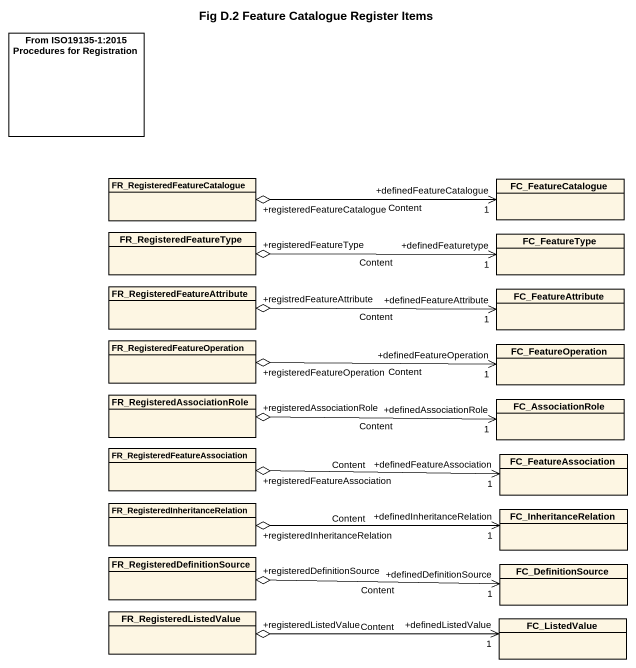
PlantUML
@startuml
title Fig D.2 Feature Catalogue Register Items
allowmixing
hide circle
hide empty members
rectangle "From ISO19135-1:2015 Procedures for Registration" as From_ISO19135_1_2015
class "FR_RegisteredFeatureCatalogue" as FR_RegisteredFeatureCatalogu
class FC_FeatureCatalogue
class FR_RegisteredFeatureType
class FC_FeatureType
class "FR_RegisteredFeatureAttribute" as FR_RegisteredFeatureAttribut
class FC_FeatureAttribute
class "FR_RegisteredFeatureOperation" as FR_RegisteredFeatureOperatio
class FC_FeatureOperation
class FR_RegisteredAssociationRole
class FC_AssociationRole
class "FR_RegisteredFeatureAssociation" as FR_RegisteredFeatureAssociat
class FC_FeatureAssociation
class "FR_RegisteredInheritanceRelation" as FR_RegisteredInheritanceRela
class FC_InheritanceRelation
class "FR_RegisteredDefinitionSource" as FR_RegisteredDefinitionSourc
class FC_DefinitionSource
class FR_RegisteredListedValue
class FC_ListedValue
FC_FeatureCatalogue "+definedFeatureCatalogue\n1" <-left-o "+registeredFeatureCatalogue" FR_RegisteredFeatureCatalogu : Content
FC_FeatureType "+definedFeaturetype\n1" <-left-o "+registeredFeatureType" FR_RegisteredFeatureType : Content
FC_FeatureAttribute "+definedFeatureAttribute\n1" <-left-o "+registredFeatureAttribute" FR_RegisteredFeatureAttribut : Content
FC_FeatureOperation "+definedFeatureOperation\n1" <-left-o "+registeredFeatureOperation" FR_RegisteredFeatureOperatio : Content
FC_AssociationRole "+definedAssociationRole\n1" <-left-o "+registeredAssociationRole" FR_RegisteredAssociationRole : Content
FC_FeatureAssociation "+definedFeatureAssociation\n1" <-left-o "+registeredFeatureAssociation" FR_RegisteredFeatureAssociat : Content
FC_InheritanceRelation "+definedInheritanceRelation\n1" <-left-o "+registeredInheritanceRelation" FR_RegisteredInheritanceRela : Content
FC_DefinitionSource "+definedDefinitionSource\n1" <-left-o "+registeredDefinitionSource" FR_RegisteredDefinitionSourc : Content
FC_ListedValue "+definedListedValue\n1" <-left-o "+registeredListedValue" FR_RegisteredListedValue : Content
@enduml
